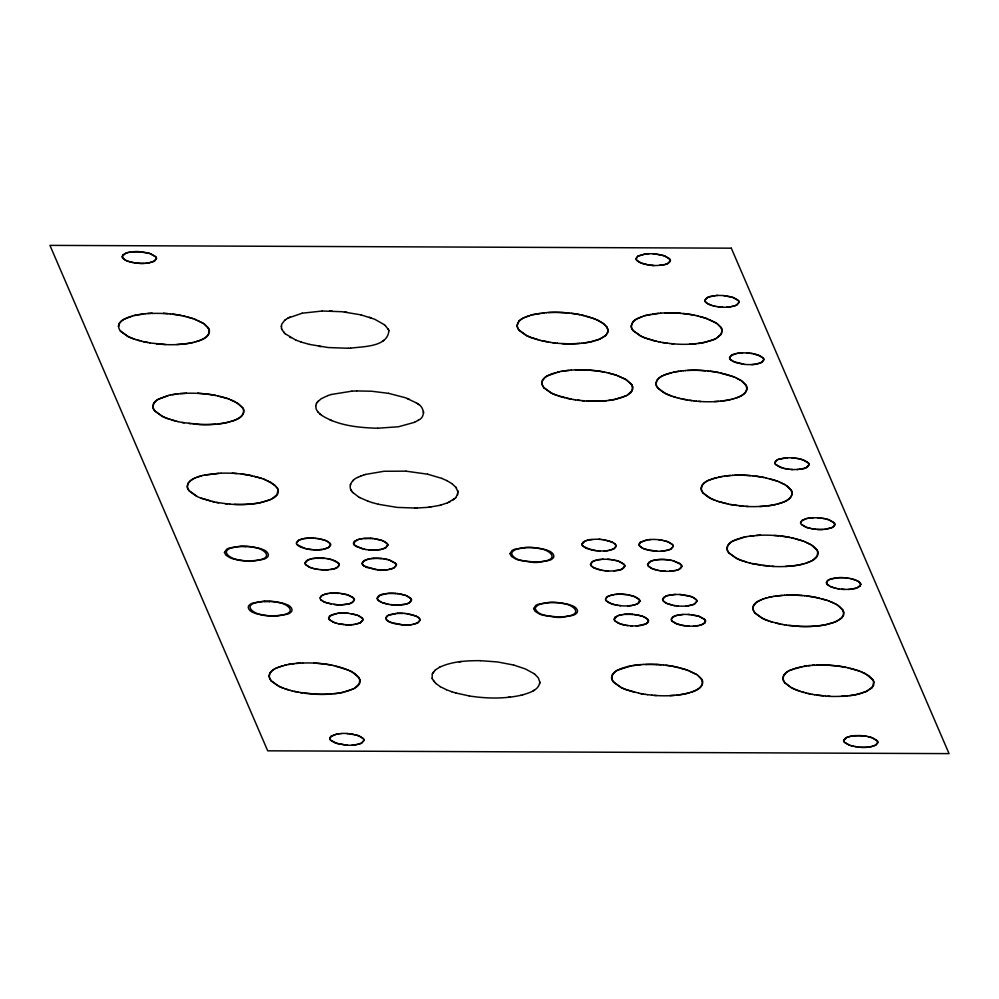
<?xml version="1.0" encoding="UTF-8"?>
<svg xmlns="http://www.w3.org/2000/svg" width="999" height="999" viewBox="0 0 999 999"><rect width="100%" height="100%" fill="white"/><g stroke="black" fill="none" stroke-linecap="round" stroke-linejoin="round"><path stroke-width="1.5" d="M281.531 328.559L281.631 324.313L284.665 320.354M281.243 326.835L281.268 325.986M315.672 405.906L316.271 409.34L317.894 411.925M418.231 420.304C426.523 416.658 423.813 406.006 416.508 403.009M423.613 413.211L423.539 411.513M458.042 492.282L456.156 497.227M522.664 694.854C529.208 692.831 539.048 690.259 539.822 682.105M387.862 545.004L386.064 547.689L381.543 549.238M396.466 564.984L393.981 568.044L387.912 569.63M411.538 599.962C410.102 604.845 403.284 604.308 399.2 604.957A16.696 5.682 3.6 0 1 393.756 604.894L389.598 604.545M420.142 619.942L418.344 622.614L412.737 624.387M616.258 545.941L614.46 548.626L608.853 550.399M624.862 565.933C623.451 570.704 616.62 570.566 612.537 570.928A16.746 5.694 3.6 0 1 607.117 570.966L608.491 571.041M639.922 600.899L639.148 602.734L637.175 603.896A15.647 5.32 3.6 0 1 634.627 604.857M648.538 620.879L647.752 622.714L645.779 623.875A15.647 5.32 3.6 0 1 643.244 624.837L642.22 625.099M809.14 464.46C807.729 469.255 800.898 469.055 796.815 469.455A16.746 5.694 3.6 0 1 791.395 469.505L792.769 469.567M834.964 524.4L834.19 526.236L832.217 527.397A15.647 5.32 3.6 0 1 829.669 528.371L827.559 528.858M860.788 584.353L860.014 586.176M118.307 326.361L119.218 323.314L121.129 321.154A49.825 16.958 3.6 0 1 123.951 319.193L132.505 316.021M118.594 326.386L119.493 323.351L121.379 321.216A49.838 16.971 3.6 0 1 124.213 319.255L126.636 318.057A42.333 14.411 3.6 0 1 130.906 316.496M153.022 406.318L153.933 403.271L155.819 401.148A49.838 16.971 3.6 0 1 158.641 399.175L166.933 395.941M268.943 676.048L269.855 673.001L271.765 670.841A49.838 16.971 3.6 0 1 274.6 668.88L277.272 667.732M277.185 685.302L271.266 680.794A45.442 15.472 3.6 0 1 269.231 676.073L270.142 673.026L272.015 670.903A49.838 16.971 3.6 0 1 274.85 668.93M516.92 325.512L518.968 321.016M517.207 325.537L518.106 322.49L519.992 320.354A49.838 16.971 3.6 0 1 522.827 318.394L523.988 317.782M541.67 382.954L542.569 379.907L544.48 377.747A49.838 16.971 3.6 0 1 547.315 375.786L559.328 371.778M557.479 395.529L555.781 394.905A49.838 16.971 3.6 0 1 551.248 392.919L543.98 387.699A45.392 15.447 3.6 0 1 541.995 383.092L542.469 380.681L544.742 377.809A49.85 16.971 3.6 0 1 547.577 375.849L549.987 374.65A42.345 14.411 3.6 0 1 554.27 373.077L555.869 372.615M611.825 677.472L612.724 674.437L614.61 672.302A49.838 16.971 3.6 0 1 617.444 670.341L619.867 669.143A42.333 14.411 3.6 0 1 624.138 667.582L625.736 667.107M701.048 488.324L701.96 485.277L703.87 483.116A49.838 16.971 3.6 0 1 706.705 481.156L710.689 479.483M701.335 488.349L702.247 485.314L704.133 483.179A49.838 16.971 3.6 0 1 706.967 481.218M726.872 548.276L727.784 545.229L729.695 543.069A49.838 16.971 3.6 0 1 732.529 541.108L744.542 537.087M752.697 608.216L753.608 605.169L755.519 603.009A49.838 16.971 3.6 0 1 758.353 601.048L763.785 598.838M755.094 613.074A45.38 15.447 3.6 0 1 753.059 608.354L753.508 605.956L755.781 603.071A49.838 16.971 3.6 0 1 758.616 601.111L761.026 599.912M296.641 542.957L298.751 540.359M320.304 597.902L321.266 596.103L323.913 594.617M386.014 618.119L387.487 615.908M605.806 599.075L607.28 596.865M671.503 619.293L672.989 617.082L676.985 615.409M800.836 522.577L801.785 520.791L805.356 518.981M843.593 740.434L845.741 737.799L850.424 736.325M315.709 405.906L316.483 403.421M357.867 477.385C351.536 479.383 346.965 487.774 353.097 492.707M539.635 683.803L539.797 682.966M350.287 485.002L350.524 484.165M457.629 494.817L457.867 493.981M432.305 673.988L432.167 678.234M330.457 545.217L328.009 547.764A15.647 5.32 3.6 0 1 325.462 548.738L324.438 549M396.166 565.434L393.718 567.981A15.647 5.32 3.6 0 1 391.171 568.955L389.073 569.442M670.129 260.889L667.682 263.436A15.647 5.32 3.6 0 1 665.134 264.398M615.946 546.391L613.498 548.938A15.647 5.32 3.6 0 1 610.963 549.912M639.622 601.348L637.874 603.521M681.655 566.608L679.208 569.155A15.647 5.32 3.6 0 1 676.66 570.129M705.331 621.553L703.571 623.726M834.652 524.85L832.904 527.022M877.709 742.719L875.261 745.266A15.647 5.32 3.6 0 1 872.714 746.241M432.28 673.988L435.302 670.029M316.458 403.421L316.958 402.609M432.692 673.176L433.766 671.578M316.933 402.597L321.054 398.826L327.734 395.616M633.166 321.491L631.118 325.974A45.479 15.485 3.6 0 0 633.154 330.731L640.496 335.989A49.838 16.971 3.6 0 0 645.029 337.987L656.343 341.246M123.102 254.67L122.14 256.481A16.808 5.719 3.6 0 0 122.964 258.416M354.408 541.346L353.446 543.156A16.808 5.719 3.6 0 0 354.27 545.092L362.2 548.738M329.595 616.046L328.634 617.857A16.821 5.732 3.6 0 0 329.458 619.792L334.091 622.402M330.669 736.513L329.707 738.323A16.808 5.719 3.6 0 0 330.544 740.247L337.262 743.568L346.353 745.104M639.897 542.519L638.948 544.33A16.808 5.719 3.6 0 0 639.772 546.266L642.557 548.064M615.084 617.22L614.123 619.03A16.808 5.719 3.6 0 0 614.947 620.966L619.58 623.576M704.857 622.939L705.631 621.116A16.733 5.694 3.6 0 0 705.019 619.655L698.788 616.196L689.685 614.622A16.808 5.719 3.6 0 0 682.816 614.435L677.846 615.084M317.557 401.823L318.281 401.036M455.444 498.014L456.193 497.24M605.731 335.489L607.779 332.567L608.041 329.445M841.52 618.194L843.556 615.272L843.818 612.162M871.64 688.136L873.688 685.214L873.95 682.092A45.479 15.485 3.6 0 0 872.926 679.72L868.993 675.836L862.287 672.302M704.844 622.964L702.884 624.113A15.647 5.32 3.6 0 1 700.336 625.074M860.002 586.201L855.693 588.399L849.762 589.273A16.771 5.707 3.6 0 1 843.019 589.285L838.848 588.935M518.993 321.004L519.742 320.304A49.838 16.971 3.6 0 1 522.564 318.331L529.52 315.634M633.179 321.478L633.94 320.766A49.838 16.971 3.6 0 1 636.763 318.806L643.718 316.096M352.684 480.956L353.496 480.207M447.527 502.859L455.469 498.026M605.719 335.502L599.425 339.298L591.371 341.633A44.643 15.197 3.6 0 1 583.816 342.919M841.495 618.219L835.214 622.002L825.549 624.8A44.955 15.297 3.6 0 1 819.729 625.736L811.288 626.448A45.38 15.447 3.6 0 1 799.987 626.448L788.611 625.474M871.628 688.149L866.37 691.308A42.507 14.473 3.6 0 1 862.237 692.931M123.114 254.658L126.024 253.222M284.64 320.354L285.602 319.618M637.787 256.406L636.313 258.616A16.696 5.682 3.6 0 0 637.125 260.514L638.885 261.888M354.42 541.333L358.254 539.585M454.632 498.763L452.659 500.224M329.608 616.033L336.563 613.548M330.681 736.488L336.538 734.215M435.277 670.029L439.635 667.207M639.909 542.507L646.865 540.022M615.097 617.207L618.006 615.771M828.146 580.319L826.66 582.529A16.683 5.682 3.6 0 0 827.484 584.427L829.245 585.801M646.478 623.501L648.226 621.328A16.758 5.707 3.6 0 0 647.215 618.955L645.279 617.594M285.577 319.618L287.774 318.206M350.549 348.164C362.987 346.391 387.512 347.24 388.898 330.719M627.509 394.892L631.905 390.721L632.504 386.9A45.392 15.447 3.6 0 0 631.48 384.627M716.957 337.912L721.353 333.753L721.952 329.92M354.782 687.986L359.19 683.816L359.777 679.982A45.442 15.472 3.6 0 0 358.816 677.609M812.724 560.214L817.12 556.043L817.706 552.21A45.38 15.447 3.6 0 0 816.683 549.949M331.031 615.284L328.921 617.882A16.708 5.682 3.6 0 0 329.732 619.78L332.242 621.59M592.844 561.513L590.734 564.11A16.696 5.682 3.6 0 0 591.558 566.008L592.607 566.933M777.122 460.039L775.012 462.637A16.696 5.682 3.6 0 0 775.836 464.535L779.22 466.77M665.009 596.715L662.899 599.313A16.696 5.682 3.6 0 0 663.723 601.211L664.772 602.135M382.642 341.071L383.803 340.372M418.256 420.304L414.51 422.315M533.291 690.746L534.44 690.059M271.915 498.776L276.935 494.742L277.997 490.159A45.367 15.447 3.6 0 0 276.923 487.799L275.736 486.226M715.858 338.536L721.166 334.528L722.24 329.92A45.492 15.485 3.6 0 0 721.203 327.535L717.282 323.664L709.015 319.468M867.569 690.721L872.589 686.675L873.663 682.092A45.38 15.447 3.6 0 0 872.639 679.832L866.42 674.375M287.749 318.194L302.21 313.211M662.936 375.699L661.775 376.311A49.85 16.971 3.6 0 0 658.94 378.271L657.055 380.407L656.143 383.441A45.392 15.447 3.6 0 0 658.229 388.274L661.713 391.233M125.225 253.546L122.427 256.506A16.696 5.682 3.6 0 0 123.239 258.404L124.288 259.328M638.161 255.956L645.154 254.096M308.054 559.977L305.244 562.937A16.708 5.682 3.6 0 0 306.069 564.835L308.566 566.645M356.543 540.222L353.733 543.181A16.708 5.682 3.6 0 0 354.558 545.092L355.607 546.016M387.862 615.459L396.116 613.473M388.823 615.159L386.7 616.271L385.726 618.094A16.808 5.719 3.6 0 0 386.551 620.029M584.939 541.158L582.13 544.13A16.696 5.682 3.6 0 0 582.954 546.028L585.451 547.839M777.821 459.677L775.699 460.789L774.725 462.612A16.808 5.719 3.6 0 0 775.561 464.547L782.279 467.869M650.636 561.376L647.839 564.335A16.696 5.682 3.6 0 0 648.651 566.246L650.411 567.619M607.654 596.415L613.448 594.73M617.22 616.096L614.41 619.055A16.696 5.682 3.6 0 0 615.234 620.953L616.982 622.327M665.709 596.353L663.586 597.452L662.612 599.288A16.808 5.719 3.6 0 0 663.436 601.211L665.471 602.584M828.521 579.87L833.203 578.396M829.47 579.57L827.347 580.681L826.373 582.504A16.808 5.719 3.6 0 0 827.209 584.44L829.982 586.238M846.69 737.499L843.88 740.459A16.696 5.682 3.6 0 0 844.704 742.357L848.089 744.58M716.108 338.599L714.66 339.136A42.507 14.473 3.6 0 1 710.514 340.746L705.569 342.095A44.643 15.197 3.6 0 1 698.014 343.394M626.66 395.579L614.522 399.538A44.955 15.297 3.6 0 1 608.691 400.474L604.42 400.799A43.631 14.848 3.6 0 1 600.162 401.086A45.392 15.447 3.6 0 1 588.96 401.186L582.067 400.711M353.946 688.661L343.394 692.17A44.655 15.197 3.6 0 1 335.839 693.468L331.693 693.893A43.681 14.873 3.6 0 1 327.435 694.168A45.367 15.435 3.6 0 1 316.196 694.18L300.399 692.632M811.875 560.901L804.719 563.523M288.998 317.532L290.347 316.883M357.842 477.372L360.651 476.136M448.938 502.235L450.287 501.598M439.61 667.207C452.26 661.375 466.545 660.601 480.269 660.664M637.437 603.945L632.529 605.344M832.467 527.46L825.199 529.208M646.041 623.938L637.512 625.799A16.771 5.707 3.6 0 1 630.756 625.824L626.598 625.461M703.134 624.163L699.312 625.337M193.981 478.434L196.803 477.372M195.492 477.909L192.819 479.045A49.838 16.971 3.6 0 0 189.985 481.006L188.074 483.166L187.163 486.213A45.504 15.485 3.6 0 0 189.211 490.971L196.553 496.241A49.838 16.971 3.6 0 0 201.086 498.226L214.473 501.935M275.761 668.256L283.142 665.696M707.866 480.544L716.945 477.547M789.647 670.366L802.309 666.62M270.966 499.438L260.015 502.797A44.955 15.297 3.6 0 1 254.196 503.733L245.754 504.445A45.367 15.447 3.6 0 1 234.453 504.445L229.845 504.17M714.922 339.198L703.97 342.557A44.955 15.297 3.6 0 1 698.139 343.494L693.868 343.831A43.669 14.86 3.6 0 1 689.61 344.106M866.633 691.37L857.279 694.28A44.643 15.197 3.6 0 1 849.724 695.566M414.535 422.315L398.551 426.735L377.697 428.234M524.987 317.145L531.118 315.16M663.935 375.062L673.526 372.24M196.566 477.297L201.373 475.874M708.678 297.003L706.031 298.489L705.082 300.287A16.683 5.682 3.6 0 0 705.893 302.185L706.38 302.647M299.188 539.935L302.123 539.06M331.468 614.86L337.762 613.374M777.559 459.615L783.865 458.129M278.346 667.12L286.601 664.859M593.281 561.088L597.277 559.977M609.402 595.791L606.493 597.227L605.519 599.05A16.808 5.719 3.6 0 0 606.343 600.986M665.446 596.291L666.508 596.028M762.1 599.3L766.907 597.877M360.639 476.123L363.773 474.975M447.515 502.859L440.884 505.019M642.195 316.596L637.025 318.868A49.838 16.971 3.6 0 0 634.19 320.829L632.305 322.964L631.405 325.999A45.442 15.472 3.6 0 0 633.428 330.719L640.696 335.939A49.838 16.971 3.6 0 0 645.229 337.924L650.474 339.71M793.918 668.768L788.486 670.978A49.838 16.971 3.6 0 0 785.651 672.951L783.74 675.112L782.829 678.159A45.479 15.485 3.6 0 0 784.864 682.904L791.071 687.412M327.709 395.604L331.056 394.53M125.824 253.134L126.948 252.909M301.161 539.348L297.852 540.684L296.353 542.932A16.821 5.732 3.6 0 0 297.178 544.855L300.637 547.14L306.306 548.801M357.13 539.822L359.215 539.298M308.641 559.565L311.788 558.803M366.87 559.565L363.299 561.376L362.35 563.174A16.708 5.682 3.6 0 0 363.161 565.072L363.648 565.534M778.421 459.265L787.662 457.729M585.526 540.759L588.673 539.997M586.65 540.521L583.354 541.858L581.843 544.093A16.808 5.719 3.6 0 0 582.667 546.028L590.596 549.675M389.41 614.747L397.402 613.361M595.254 560.501L591.957 561.838L590.446 564.085A16.808 5.719 3.6 0 0 591.283 566.008L593.319 567.382M651.236 560.976L654.382 560.214M652.359 560.739L649.05 562.075L647.552 564.31A16.808 5.719 3.6 0 0 648.376 566.246L651.161 568.056M666.296 595.941L668.381 595.429M617.807 615.684L622.052 614.722M830.069 579.158L838.049 577.772A16.708 5.682 3.6 0 1 843.468 577.759L844.892 577.759M847.289 737.087L851.523 736.113M198.052 476.76L203.059 475.437M711.937 478.871L722.402 476.461M363.761 474.962L365.497 474.45M196.141 341.608L197.702 341.134A42.507 14.473 3.6 0 0 201.848 339.523C205.419 337.887 209.952 334.827 209.141 330.307M230.569 421.541L232.143 421.066A42.507 14.473 3.6 0 0 236.276 419.443C239.847 417.819 244.38 414.76 243.569 410.227A45.367 15.435 3.6 0 0 242.482 407.867M594.755 340.759L596.316 340.284A42.507 14.473 3.6 0 0 600.461 338.661C604.033 337.038 608.566 333.978 607.754 329.445A45.367 15.447 3.6 0 0 606.668 327.085L604.707 324.737M733.703 398.663C739.16 397.252 747.577 394.305 746.977 387.362A45.479 15.485 3.6 0 0 745.953 384.99L742.032 381.106L736.812 378.259M689.372 692.694C694.829 691.283 703.259 688.336 702.659 681.393A45.479 15.485 3.6 0 0 701.635 679.02L697.439 675.162M126.748 252.822L127.909 252.622M643.518 316.021L650.586 314.435M709.39 296.603L716.458 295.529A16.708 5.682 3.6 0 1 721.89 295.517L723.301 295.517M310.726 559.053L306.468 560.664L304.957 562.912A16.821 5.732 3.6 0 0 305.781 564.847L309.453 567.057M324.625 594.218L327.947 593.568M325.786 594.018L321.528 595.629L320.03 597.877A16.821 5.732 3.6 0 0 320.854 599.812M806.318 518.693L802.06 520.317L800.549 522.552A16.808 5.719 3.6 0 0 801.385 524.487L806.018 527.097M610.127 595.392L614.647 594.567M667.22 595.629L674.288 594.555A16.771 5.707 3.6 0 1 681.081 594.63L691.258 596.578M618.731 615.372L623.264 614.547M765.109 598.264L772.177 596.678M335.477 734.465L331.481 736.138L329.995 738.348A16.696 5.682 3.6 0 0 330.819 740.247L334.203 742.469M795.241 668.194L806.156 665.996M331.044 394.518L351.923 391.158M365.472 474.45L384.028 471.266L405.994 471.166M194.48 342.058C200.362 340.622 209.902 337.899 209.428 330.307A45.479 15.485 3.6 0 0 208.404 327.922L204.47 324.051L197.765 320.517M732.042 399.125L733.903 398.751M777.234 504.02L780.456 503.096A42.507 14.473 3.6 0 0 784.602 501.486C788.161 499.85 792.707 496.79 791.882 492.27M804.919 563.598L801.335 564.398A44.643 15.197 3.6 0 1 793.78 565.696L789.635 566.121A43.669 14.86 3.6 0 1 785.376 566.408M345.13 691.745L348.339 690.821A42.507 14.473 3.6 0 0 352.485 689.198C356.243 687.787 360.889 684.602 360.065 679.982M689.572 692.782L685.988 693.568A44.643 15.197 3.6 0 1 678.433 694.867L676.398 695.104M860.876 693.481L855.681 694.742A44.955 15.297 3.6 0 1 849.862 695.666L845.579 696.003A43.669 14.86 3.6 0 1 841.32 696.278A45.38 15.447 3.6 0 1 830.119 696.39L827.796 696.266M150.225 262.55L151.249 262.287A15.647 5.32 3.6 0 0 153.796 261.326L156.244 258.778A16.758 5.707 3.6 0 0 155.22 256.406L150.574 253.833A15.647 5.32 3.6 0 0 147.178 252.834L143.332 252.135M757.629 363.786L758.653 363.511A15.647 5.32 3.6 0 0 761.201 362.55L763.648 360.002A16.758 5.707 3.6 0 0 762.624 357.63L760.701 356.268M413.823 624.163L414.847 623.9A15.647 5.32 3.6 0 0 417.395 622.939L419.83 620.391A16.758 5.707 3.6 0 0 418.818 618.019M357.804 744.392L358.828 744.13A15.647 5.32 3.6 0 0 361.376 743.156L363.811 740.609A16.758 5.707 3.6 0 0 362.799 738.249L360.077 736.463M132.305 315.934L135.964 315.185M168.631 395.517L158.391 399.125A49.838 16.971 3.6 0 0 155.557 401.086L153.646 403.246L152.735 406.293A45.504 15.485 3.6 0 0 154.77 411.039L162.113 416.308A49.838 16.971 3.6 0 0 166.646 418.306L175.961 421.079M530.919 315.085L540.247 313.349M645.117 315.547L658.516 313.361M671.753 372.639L668.468 373.551A42.345 14.411 3.6 0 0 664.185 375.112L661.513 376.248A49.838 16.971 3.6 0 0 658.678 378.221L656.768 380.382L655.856 383.429A45.479 15.485 3.6 0 0 657.904 388.174L665.446 393.381A49.838 16.971 3.6 0 0 669.979 395.379L671.678 396.004M740.871 537.849L746.353 536.738M194.68 342.145L192.757 342.482A44.655 15.197 3.6 0 1 185.202 343.781L181.056 344.218A43.656 14.86 3.6 0 1 176.798 344.493M229.121 422.065L225.587 422.877A44.955 15.297 3.6 0 1 219.768 423.801L215.484 424.138A43.656 14.86 3.6 0 1 211.226 424.425A45.367 15.435 3.6 0 1 199.987 424.425L182.03 422.502M593.294 341.283L589.772 342.095A44.955 15.297 3.6 0 1 583.953 343.019L581.78 343.169M732.242 399.2L730.319 399.538A44.643 15.197 3.6 0 1 722.764 400.836M438.998 505.482L440.909 505.032M803.258 564.048L799.724 564.86A44.955 15.297 3.6 0 1 793.905 565.784L785.464 566.495A45.38 15.447 3.6 0 1 774.163 566.508L762.786 565.534M520.779 695.316L522.677 694.854M687.911 693.231L684.39 694.03A44.955 15.297 3.6 0 1 678.571 694.967L674.288 695.304A43.669 14.86 3.6 0 1 670.029 695.579M127.697 252.535L132.53 251.86M736.363 353.609L731.305 355.532L729.819 357.729A16.696 5.682 3.6 0 0 730.644 359.628L732.404 361.014M301.91 538.985L303.184 538.823M359.016 539.223L360.277 539.06M367.62 559.203L369.98 558.828M368.893 559.04L364.198 560.514L362.063 563.149A16.808 5.719 3.6 0 0 362.887 565.072L365.671 566.883M587.412 540.159L592.232 539.472M645.779 540.234L640.709 542.157L639.235 544.355A16.696 5.682 3.6 0 0 640.047 546.253L641.808 547.639M596.016 560.139L600.836 559.452M806.118 518.618L807.379 518.456M653.121 560.377L655.481 560.002M133.991 315.509L143.631 313.961M168.431 395.429L170.392 395.117M532.604 314.648L544.318 312.887M557.355 372.09L561.138 371.416M202.859 475.362L218.831 473.276M284.64 665.184L290.284 664.173M768.393 597.365L774.05 596.353M627.222 666.595L636.863 665.047M439.023 505.494L428.671 507.28L414.573 508.166M520.804 695.316C503.883 699.013 486.276 698.601 469.243 695.953M192.957 342.57L191.121 342.957A44.955 15.297 3.6 0 1 185.339 343.881L176.885 344.593A45.38 15.447 3.6 0 1 165.597 344.593L156.443 343.893M730.519 399.625L728.721 400.012A44.955 15.297 3.6 0 1 722.889 400.936L720.729 401.086M775.711 504.532L773.9 504.907A44.955 15.297 3.6 0 1 768.081 505.844L763.81 506.181A43.694 14.873 3.6 0 1 759.552 506.456A45.38 15.447 3.6 0 1 748.338 506.555L746.028 506.443M343.594 692.245L341.758 692.632A44.955 15.297 3.6 0 1 335.976 693.556L333.816 693.706M149.151 262.774L154.745 261.001L156.556 258.329A16.721 5.694 3.6 0 0 155.931 256.868L149.713 253.409L139.223 251.736M664.323 264.747L658.104 265.434A16.746 5.694 3.6 0 1 652.697 265.472L654.07 265.547M731.805 306.556L733.903 306.069A15.647 5.32 3.6 0 0 736.45 305.107L738.898 302.56A16.758 5.707 3.6 0 0 737.874 300.187L734.24 297.989M756.543 363.998L762.15 362.237L763.948 359.553A16.708 5.694 3.6 0 0 763.323 358.104L757.966 355.057A15.647 5.32 3.6 0 0 754.582 354.071M323.364 549.225L328.958 547.452L330.769 544.78A16.721 5.694 3.6 0 0 330.145 543.319L326.723 541.071M381.743 549.313L376.835 549.925A16.758 5.707 3.6 0 1 370.08 549.949L365.921 549.6M610.139 550.249L606.493 550.749M665.958 550.624L668.056 550.137A15.647 5.32 3.6 0 0 670.604 549.175L673.051 546.628A16.758 5.707 3.6 0 0 672.027 544.255L669.318 542.482M405.419 604.27L399.3 605.057A16.808 5.719 3.6 0 1 393.756 604.994L393.718 604.994M355.644 624.15L357.742 623.663A15.647 5.32 3.6 0 0 360.289 622.702L362.737 620.154A16.758 5.707 3.6 0 0 361.713 617.782L359.79 616.42M675.848 570.466L669.692 571.266A16.746 5.694 3.6 0 1 664.223 571.203L665.596 571.278M633.803 605.207L627.597 605.894A16.696 5.682 3.6 0 1 622.127 605.831L615.347 604.994M689.622 605.581L691.733 605.094A15.647 5.32 3.6 0 0 694.28 604.12L696.715 601.573A16.758 5.707 3.6 0 0 695.704 599.213L693.768 597.852M699.512 625.424L694.605 626.036A16.771 5.707 3.6 0 1 687.861 626.048L682.329 625.474M870.604 746.728L876.21 744.954L878.009 742.282A16.733 5.694 3.6 0 0 877.384 740.821L872.027 737.774A15.647 5.32 3.6 0 0 868.643 736.787M871.89 746.59L868.243 747.077M302.185 313.199L322.265 311.014M170.192 395.03L176.061 394.13M673.314 372.165L679.183 371.266M204.62 474.962L220.991 473.176M718.506 477.072L724.375 476.173M631.018 665.908L617.182 670.279A49.838 16.971 3.6 0 0 614.36 672.24L612.449 674.4L611.538 677.447A45.504 15.485 3.6 0 0 613.573 682.205M302.984 538.736L308.029 538.199A16.696 5.682 3.6 0 1 313.436 538.186L318.968 538.698M311.588 558.716L316.633 558.179M128.771 252.297L133.816 251.748M149.326 262.862L147.989 262.962M137.6 314.747L145.704 313.748M643.955 254.27L637.537 256.343L636.026 258.591A16.808 5.719 3.6 0 0 636.85 260.527L641.483 263.137M172.028 394.667L178.059 393.881M560.963 371.328L569.068 370.342M737.299 353.309L742.469 352.822M675.162 371.803L681.193 371.016M756.73 364.086L752.921 364.473A16.771 5.707 3.6 0 1 746.141 364.498L744.742 364.473M360.115 538.973L361.376 538.848M323.514 549.313L318.431 549.775A16.708 5.682 3.6 0 1 312.987 549.712L307.455 549.125M380.644 549.537L375.636 550.112A16.733 5.694 3.6 0 1 371.491 550.124L368.656 549.925M589.61 539.697L593.518 539.373A16.808 5.719 3.6 0 1 598.913 539.26L600.362 539.36M326.648 593.693L329.158 593.394M808.316 518.156L813.486 517.669M807.18 518.369L812.224 517.832A16.708 5.682 3.6 0 1 817.657 517.819L820.429 517.944M746.178 536.65L754.282 535.651M412.887 624.475L411.588 624.575M288.236 664.422L294.268 663.636M669.243 595.092L675.549 594.393M834.14 578.096L839.31 577.609A16.746 5.694 3.6 0 1 843.431 577.659L843.481 577.659M641.321 625.411L636.301 625.973M698.376 625.649L693.406 626.211M336.338 734.128L338.848 733.828M337.475 733.915L340.097 733.703M356.868 744.705L351.798 745.167A16.721 5.694 3.6 0 1 346.391 745.204L347.752 745.279M851.36 736.026L855.269 735.701A16.808 5.719 3.6 0 1 860.663 735.589L862.112 735.689M312.724 558.503L317.894 558.016A16.746 5.694 3.6 0 1 322.015 558.066L326.198 558.466M369.817 558.741L374.987 558.254A16.746 5.694 3.6 0 1 379.121 558.304L381.943 558.528M598.214 559.677L602.122 559.353A16.758 5.707 3.6 0 1 608.915 559.428L614.373 560.089M655.307 559.915L659.228 559.59A16.758 5.707 3.6 0 1 666.021 559.665L670.167 560.089M730.644 306.743L736.713 305.157L739.198 302.11A16.708 5.694 3.6 0 0 738.586 300.649L733.216 297.615A15.647 5.32 3.6 0 0 729.832 296.616L723.251 295.617M330.819 569.393L334.078 568.718A15.647 5.32 3.6 0 0 336.626 567.757L339.061 565.197A16.758 5.707 3.6 0 0 338.049 562.837L336.114 561.475M354.483 624.35L360.552 622.764L363.037 619.705A16.721 5.694 3.6 0 0 362.425 618.256L359.003 616.008M687.262 605.931L694.53 604.183L697.027 601.136A16.733 5.694 3.6 0 0 696.403 599.675L692.981 597.427M652.322 314.011L660.639 313.174M562.874 370.991L571.178 370.154M773.913 596.253L782.217 595.416M632.754 665.484L641.058 664.647M804.045 666.196L810.226 665.534M304.146 538.523L307.942 538.099A16.808 5.719 3.6 0 1 313.411 538.086L313.461 538.086M361.251 538.748L362.587 538.673M646.74 539.922L648.076 539.847M146.778 263.137L148.127 263.062M730.781 306.843L728.171 307.03M755.519 364.285L751.723 364.647M799.375 469.268L803.845 468.419A15.647 5.32 3.6 0 0 806.393 467.457L808.84 464.91A16.758 5.707 3.6 0 0 807.816 462.537L804.183 460.339M322.34 549.512L318.494 549.875A16.733 5.694 3.6 0 1 314.385 549.887L312.987 549.812M386.7 569.792L388.049 569.73M607.829 550.686L605.232 550.861A16.758 5.707 3.6 0 1 598.476 550.886L597.052 550.861M663.586 550.986L670.853 549.238L673.351 546.178A16.733 5.694 3.6 0 0 672.739 544.73L668.393 542.07M664.934 550.911L662.325 551.098A16.758 5.707 3.6 0 1 655.581 551.123L650.049 550.536M826.535 529.145L823.938 529.32M353.271 624.512L354.62 624.437M410.377 624.75L411.713 624.675M631.505 605.631L627.697 605.993M688.598 605.869L686.001 606.043M851.023 589.148L855.494 588.311A15.647 5.32 3.6 0 0 858.041 587.35L860.476 584.802A16.758 5.707 3.6 0 0 859.465 582.429M354.358 744.967L361.626 743.219L364.123 740.172A16.721 5.694 3.6 0 0 363.499 738.711L359.165 736.051M869.58 747.015L866.982 747.19A16.758 5.707 3.6 0 1 860.239 747.215L858.803 747.202M428.658 507.267L430.881 506.993M724.25 476.073L732.717 475.387M750.074 536.026L760.701 535.239A45.355 15.435 3.6 0 1 771.99 535.327L778.833 535.764M775.898 595.966L784.365 595.279M292.145 663.798L300.612 663.111M459.053 661.813L461.276 661.538M217.607 423.951L219.63 423.713A44.655 15.197 3.6 0 0 227.185 422.415C233.491 420.891 244.193 418.506 243.856 410.227A45.492 15.485 3.6 0 0 242.832 407.854L236.326 402.522M508.204 697.339L510.439 697.09M645.029 254.008L648.963 253.696M715.172 295.642L707.629 297.265L704.794 300.262A16.808 5.719 3.6 0 0 705.619 302.197M362.45 538.573L365.122 538.436A16.808 5.719 3.6 0 1 370.504 538.324L373.326 538.548M371.066 558.566L373.651 558.316M647.951 539.747L650.624 539.61M329.033 593.294L331.693 593.156M656.555 559.727L660.489 559.428A16.746 5.694 3.6 0 1 664.61 559.477L667.382 559.79M387.512 593.493L380.219 595.179L377.41 598.139A16.696 5.682 3.6 0 0 378.221 600.037L378.708 600.499M337.637 613.274L340.309 613.136M614.522 594.467L617.195 594.318A16.771 5.707 3.6 0 1 623.988 594.405L628.134 594.817M623.126 614.447L625.799 614.31A16.808 5.719 3.6 0 1 631.181 614.185L632.642 614.285M852.609 735.851L855.194 735.601M542.12 312.999L546.441 312.712M177.934 393.793L186.551 393.256L180.007 393.581M681.056 370.916L683.266 370.804M726.248 475.824L730.444 475.437M808.029 665.646L814.497 665.209M145.517 263.249L146.915 263.224M659.402 265.359C663.111 264.685 669.28 264.947 670.441 260.439A16.733 5.694 3.6 0 0 669.817 258.978L664.66 255.881L655.856 254.071M729.57 307.005L726.872 307.105M564.16 343.644A45.367 15.447 3.6 0 0 575.412 343.631A43.669 14.86 3.6 0 0 579.67 343.356L581.918 343.256M696.116 343.731L689.66 344.205A45.405 15.46 3.6 0 1 678.396 344.205L671.515 343.731M606.655 400.711L600.249 401.186A45.38 15.447 3.6 0 1 588.911 401.086L586.663 400.974M720.853 401.173L718.618 401.273A43.619 14.848 3.6 0 1 714.36 401.548M766.046 506.081L759.602 506.555M328.346 569.68C332.093 569.28 338.186 569.143 339.373 564.76A16.708 5.694 3.6 0 0 338.748 563.299L332.33 559.902M386.838 569.892L384.14 569.992A16.746 5.694 3.6 0 1 380.095 570.104L377.26 569.905M613.836 570.841L619.567 569.892A15.647 5.32 3.6 0 0 622.115 568.918L624.562 566.371A16.758 5.707 3.6 0 0 623.538 564.01L620.829 562.225M343.406 604.645L349.138 603.683A15.647 5.32 3.6 0 0 351.685 602.722L354.133 600.174A16.758 5.707 3.6 0 0 353.109 597.802M353.409 624.6L350.711 624.712A16.708 5.682 3.6 0 1 345.267 624.65L339.735 624.063M410.502 624.837L409.115 624.862A16.771 5.707 3.6 0 1 402.36 624.887L394.48 623.663L388.336 621.428M847.826 695.903L841.42 696.378M145.579 313.649L152.123 313.324M683.141 370.704L685.376 370.629M296.216 663.336L302.759 663.011M638.811 664.735L643.206 664.51M646.278 253.871L647.614 253.771A16.771 5.707 3.6 0 1 654.495 253.946L655.906 253.971M784.989 457.892L786.325 457.792A16.771 5.707 3.6 0 1 793.194 457.967L794.605 457.992M363.711 538.449L365.047 538.336M649.2 539.61L650.536 539.51A16.808 5.719 3.6 0 1 656.006 539.497L658.816 539.71M330.282 593.156L332.954 592.994A16.746 5.694 3.6 0 1 337.088 593.031L339.897 593.256M388.798 593.381C384.877 593.743 378.771 593.768 377.123 598.114A16.808 5.719 3.6 0 0 377.947 600.049L380.731 601.848M338.886 613.136L340.222 613.036A16.808 5.719 3.6 0 1 345.691 613.011L348.514 613.236M615.771 594.33L618.456 594.155A16.746 5.694 3.6 0 1 622.577 594.205L626.748 594.605M624.387 614.31L625.724 614.21M682.891 614.535C678.983 615.159 672.851 614.81 671.228 619.268A16.808 5.719 3.6 0 0 672.052 621.203M339.972 733.603L341.383 733.591M579.795 343.456L575.499 343.731A45.405 15.46 3.6 0 1 564.21 343.743L557.317 343.256M215.622 424.238L211.326 424.513A45.38 15.447 3.6 0 1 200.025 424.525L193.132 424.038M718.743 401.373L714.447 401.648A45.392 15.447 3.6 0 1 703.146 401.66L696.266 401.173M331.83 693.993L327.535 694.268A45.38 15.447 3.6 0 1 316.233 694.28L304.857 693.306M674.412 695.391L670.117 695.679A45.38 15.447 3.6 0 1 658.828 695.679L651.935 695.204M147.69 313.474L152.073 313.224M546.303 312.612L550.736 312.475A45.367 15.447 3.6 0 1 562.037 312.6M660.501 313.087L664.934 312.937A45.442 15.472 3.6 0 1 676.273 313.024L685.314 313.723A44.943 15.297 3.6 0 1 691.92 314.697L694.105 315.097M571.053 370.055L575.486 369.917A45.38 15.447 3.6 0 1 586.788 370.03M685.252 370.529L689.685 370.379A45.342 15.435 3.6 0 1 700.973 370.479L707.816 370.916M756.268 535.377L760.651 535.139M812.224 665.259L816.645 665.122M145.654 263.336L144.218 263.324A16.708 5.682 3.6 0 1 138.774 263.261L134.603 262.912M796.915 469.555L798.238 469.468M824.063 529.42L822.639 529.408A16.708 5.682 3.6 0 1 817.194 529.345L813.024 528.995M605.357 550.961L603.983 551.048M328.471 569.767L327.035 569.755A16.696 5.682 3.6 0 1 321.591 569.692L320.167 569.68M661.126 551.273L662.449 551.198M385.577 570.004L384.19 570.092A16.708 5.682 3.6 0 1 378.696 569.929L366.346 567.357M669.63 571.166C673.713 570.516 680.531 571.053 681.967 566.158A16.733 5.694 3.6 0 0 681.343 564.71L673.813 560.976M848.563 589.447L849.887 589.36M352.147 624.725L350.811 624.8A16.746 5.694 3.6 0 1 346.665 624.825L345.267 624.75M686.126 606.143L684.69 606.131A16.696 5.682 3.6 0 1 679.233 606.068L677.821 606.056M409.24 624.949L407.917 625.037A16.746 5.694 3.6 0 1 403.771 625.049L390.022 622.302M351.898 745.266L353.221 745.179M867.107 747.289L865.733 747.377A16.721 5.694 3.6 0 1 861.638 747.389L860.239 747.314M133.691 251.661L135.077 251.586A16.746 5.707 3.6 0 1 139.198 251.636L139.248 251.636M716.345 295.442L717.719 295.367M351.91 391.158L356.693 390.946M732.604 475.287L734.877 475.287A45.367 15.447 3.6 0 1 746.166 475.387A43.669 14.86 3.6 0 1 750.674 475.699L753.009 475.811M144.318 263.424L144.281 263.424A16.746 5.694 3.6 0 1 140.172 263.436L137.387 263.149M548.463 312.475L550.686 312.375A45.38 15.447 3.6 0 1 561.987 312.462L568.868 312.999M726.922 307.205L726.972 307.205A16.733 5.694 3.6 0 1 721.465 307.143L719.992 307.03M687.412 370.392L689.635 370.279A45.367 15.435 3.6 0 1 700.936 370.379L700.986 370.379A43.694 14.873 3.6 0 1 705.481 370.791M822.739 529.507L822.689 529.507A16.808 5.719 3.6 0 1 817.194 529.445L817.194 529.445M327.098 569.855L327.135 569.855A16.746 5.694 3.6 0 1 323.002 569.867L321.603 569.792M602.01 559.253L603.384 559.19M388.673 593.294L390.06 593.219A16.746 5.694 3.6 0 1 394.18 593.269L395.641 593.369M342.158 604.82L342.207 604.82A16.808 5.719 3.6 0 1 336.663 604.757L333.853 604.495M397.277 613.274L397.327 613.274A16.808 5.719 3.6 0 1 402.784 613.249L404.245 613.349M784.252 595.179L786.525 595.179A45.367 15.447 3.6 0 1 797.826 595.304A43.669 14.86 3.6 0 1 802.322 595.591L804.657 595.704M643.081 664.41L645.354 664.41A45.38 15.447 3.6 0 1 656.605 664.41L663.486 664.934M341.258 733.503L341.308 733.491A16.808 5.719 3.6 0 1 346.778 733.478L353.634 734.327M264.573 601.023L252.61 603.109A19.593 6.668 3.6 0 0 250.2 604.333C245.492 607.03 250.274 611.962 253.833 612.762A19.593 6.668 3.6 0 0 257.305 614.01L271.104 616.196A21.154 7.205 3.6 0 0 275.736 616.208L287.7 614.135A19.593 6.668 3.6 0 0 290.11 612.899C294.817 610.202 290.035 605.269 286.476 604.482A19.593 6.668 3.6 0 0 283.004 603.234L269.206 601.048A21.154 7.205 3.6 0 0 264.635 601.161M264.785 601.523C237.038 602.759 254.133 616.945 270.891 615.696A21.154 7.205 3.6 0 0 275.524 615.709C303.271 614.485 286.176 600.287 269.418 601.548M348.164 348.251L350.549 348.176M322.252 311.001L342.083 311.725L360.976 314.86M348.164 348.264L328.334 347.552L309.453 344.418M356.693 390.934L371.553 391.233L388.599 393.344M417.033 508.104L397.202 507.405L378.321 504.27M377.697 428.246C358.541 427.684 338.149 425.736 321.566 415.284M329.633 310.989L332.143 311.064M480.269 660.664L497.652 661.962L513.786 665.072M721.428 307.143L722.826 307.217M561.938 343.619L564.16 343.644M165.547 344.493L149.75 342.957M748.301 506.456L739.185 505.856M656.98 551.298L645.217 549.313M598.488 550.986L599.887 551.061M771.877 566.283L774.125 566.408M844.417 589.46L841.583 589.273M689.26 626.223L686.425 626.036M630.769 625.911L632.167 625.986M830.082 696.291L825.511 696.103M245.742 546.59C262.512 545.342 279.595 559.527 251.848 560.764A21.154 7.205 3.6 0 1 247.228 560.739C230.457 562 213.361 547.802 241.121 546.578A21.154 7.205 3.6 0 1 245.804 546.74M653.084 253.746L654.532 253.846M676.186 312.937L676.236 312.937A43.656 14.86 3.6 0 1 680.744 313.349M746.603 352.872L748.051 352.959M575.436 369.817A45.367 15.435 3.6 0 1 586.738 369.917L595.866 370.704A44.955 15.297 3.6 0 1 602.472 371.678L604.657 372.078M700.836 401.536L698.538 401.373M197.814 393.244L206.943 394.031A44.955 15.297 3.6 0 1 213.549 395.017L215.722 395.417M791.795 457.767L793.243 457.867M232.243 473.176L236.838 473.501M817.619 517.719L821.79 518.119M598.901 539.26L601.723 539.485M370.504 538.324L374.687 538.723M607.517 559.24L610.327 559.465M679.67 594.442L687.662 595.641A15.647 5.32 3.6 0 1 691.046 596.628L692.27 596.952M688.286 614.422L689.735 614.522M314.023 662.999L323.152 663.786A44.955 15.297 3.6 0 1 329.757 664.76L331.93 665.172M656.505 695.566L654.208 695.404M163.374 313.324L167.982 313.636M345.716 613.111L347.103 613.211M346.803 733.578L348.176 733.666M405.981 471.166L427.622 474.188M750.724 475.611L746.178 475.287A45.38 15.447 3.6 0 0 734.827 475.187M774.237 535.464L781.081 536.013A44.98 15.31 3.6 0 1 787.687 536.987L789.872 537.4M802.372 595.491L797.826 595.179A45.38 15.447 3.6 0 0 786.475 595.079M652.659 265.372L648.451 265.022M652.622 265.472L649.862 265.21M721.428 307.043L718.618 306.88M789.934 469.38L791.358 469.405M607.08 570.866L604.283 570.704M605.656 570.854L607.042 570.966M346.303 745.204L334.965 742.919M673.838 343.831L669.243 343.506M584.39 400.811L577.572 400.212M743.78 506.181L730.344 504.545M229.895 504.07L225.299 503.746M769.605 566.133L751.985 563.623M816.495 695.104L825.561 696.016M140.647 251.736L142.02 251.86M749.412 353.084L748.001 353.059A16.758 5.707 3.6 0 0 741.208 352.984C737.299 353.534 731.168 353.271 729.532 357.704A16.808 5.719 3.6 0 0 730.369 359.64L736.013 362.625L743.418 364.235M170.255 313.848L167.932 313.736A43.706 14.873 3.6 0 0 163.411 313.424M844.842 577.859L846.253 577.884M314.822 538.274L316.183 538.399M380.519 558.491L383.291 558.703M323.426 558.254L324.787 558.391M632.592 614.385L638.049 615.034M395.592 593.468L398.364 593.668M404.195 613.448L405.606 613.473M862.062 735.776L863.473 735.813M557.367 343.169L552.822 342.769M693.993 400.949L696.303 401.086M227.61 503.871L216.458 502.435M823.276 695.816L814.322 694.755M651.985 695.104L647.439 694.705M744.792 364.385L732.929 361.501M788.561 469.23L789.984 469.28M815.808 529.233L811.663 528.758M591.67 550.049L597.102 550.774M311.601 549.6L306.181 548.876M676.448 605.906L677.871 605.956M318.793 569.53L320.217 569.58M619.392 605.581L620.766 605.719M390.996 604.632L392.37 604.782M343.881 624.525L338.461 623.813M857.429 747.052L858.853 747.102M683.029 313.561L685.277 313.811A44.643 15.197 3.6 0 1 693.968 315.185L696.203 315.534M579.907 314.635L577.722 314.223A44.943 15.297 3.6 0 0 571.128 313.249L566.545 312.874A43.656 14.86 3.6 0 0 562.025 312.562M707.767 371.004L710.064 371.166A44.955 15.297 3.6 0 1 716.67 372.14L718.855 372.552M170.217 313.948L172.515 314.111A44.955 15.297 3.6 0 1 179.108 315.085L181.294 315.484M752.959 475.911L755.256 476.073A44.955 15.297 3.6 0 1 761.862 477.047L764.048 477.447M804.607 595.804L806.905 595.966A44.955 15.297 3.6 0 1 813.511 596.94L819.842 598.251M663.448 665.034L665.746 665.197A44.955 15.297 3.6 0 1 672.339 666.171L678.671 667.482M669.293 343.406L662.612 342.57M555.094 342.932L550.586 342.457M694.043 400.849L689.535 400.374M579.845 400.387L575.337 399.9M188.699 423.451L190.921 423.726M344.543 312L347.003 312.3M724.625 295.741L733.428 297.552M749.362 353.184L752.16 353.471M794.555 458.091L795.966 458.166M658.778 539.81L661.563 540.097M601.673 539.572L603.084 539.66M846.203 577.984L847.614 578.059M691.096 614.647L692.457 614.822M633.953 614.51L636.638 614.885M396.953 593.593L399.737 593.881M339.86 593.356L347.552 594.792L352.822 597.302M405.557 613.573L408.354 613.861M348.464 613.336L357.267 615.147M863.436 735.901L866.22 736.201M349.538 733.79L358.354 735.614M717.257 306.693L718.668 306.793M136.014 263.012L130.757 262.138M787.2 469.043L788.611 469.143M595.729 550.624L586.126 548.314M660.014 570.754L664.148 571.203L658.653 570.516M604.333 570.604L602.884 570.516M673.713 605.494L676.498 605.806M375.936 569.667L363.961 566.021M318.843 569.43L313.574 568.568M685.102 625.786L677.497 624.238L672.065 621.216M628.009 625.561L621.54 624.363M857.479 746.952L851.023 745.766M667.07 343.132L660.401 342.195M691.82 400.587L683.041 399.225M737.012 505.494L728.234 504.12M786.375 625.162L799.949 626.348A45.367 15.447 3.6 0 0 811.2 626.348A43.669 14.86 3.6 0 0 815.459 626.073L819.605 625.636A44.643 15.197 3.6 0 0 827.16 624.338L832.105 622.989A42.507 14.473 3.6 0 0 836.25 621.378C839.809 619.742 844.355 616.683 843.531 612.162A45.38 15.447 3.6 0 0 842.507 609.902L839.585 606.68M645.204 694.392L647.489 694.617M657.217 254.245L661.063 254.945A15.647 5.32 3.6 0 1 664.46 255.944L669.105 258.516M750.724 353.359L753.458 353.708M795.916 458.266L798.651 458.616M821.74 518.206L824.475 518.556M660.127 539.984L662.861 540.334M603.034 539.747L605.769 540.097M847.564 578.159L849 578.271M668.743 559.964L671.465 560.314M611.638 559.727L616.845 560.664M374.637 538.811L382.093 540.447M317.545 538.573L320.267 538.936M383.241 558.791L387.237 559.428M326.149 558.566L327.585 558.678M341.208 593.531L345.067 594.23A15.647 5.32 3.6 0 1 348.451 595.229L353.796 598.251A16.721 5.694 3.6 0 1 354.433 599.712C353.047 604.495 346.191 604.358 342.108 604.72A16.696 5.682 3.6 0 1 336.663 604.67L326.298 602.859M406.918 613.748L416.308 616.183M864.784 736.076L867.519 736.438M318.606 346.253L321.029 346.641M550.636 342.357L542.02 340.859M573.164 399.55L575.374 399.812M760.589 565.122L749.974 563.136M784.203 624.812L786.413 625.074M640.834 693.668L645.254 694.305M302.66 692.894L294.043 691.395M648.538 264.935L642.295 263.561M715.896 306.468L717.307 306.606M787.249 468.956L784.552 468.556M837.487 588.711L838.898 588.848M218.619 502.809L212.275 501.573M602.971 570.429L597.877 569.418M365.971 549.5L363.274 549.113M675.087 605.719L672.439 605.232M618.031 605.394L611.788 604.02M316.059 569.118L317.382 569.343M388.224 604.32L389.635 604.457M854.832 746.553L856.118 746.765M548.476 342.02L540.009 340.372M687.424 399.937L680.968 398.776M573.226 399.463L566.77 398.301M149.862 342.869L143.406 341.708M184.291 422.802L177.834 421.64M781.992 624.437L784.265 624.725M812.125 694.367L814.385 694.667M643.094 693.955L638.711 693.244M469.255 695.941L455.819 692.981M797.239 458.466L803.371 459.902M823.064 518.406L828.121 519.48M848.888 578.359L850.299 578.508M604.358 539.947L612.424 542.182M375.961 539.01L378.496 539.522A15.647 5.32 3.6 0 1 381.88 540.509L384.028 541.246M628.034 594.904L629.432 595.054M384.578 559.003L388.449 559.727M693.731 615.122L696.266 615.621A15.647 5.32 3.6 0 1 699.65 616.608L704.307 619.193M327.472 558.766L328.883 558.916M399.637 593.968L405.756 595.404M351.149 613.711L353.671 614.223A15.647 5.32 3.6 0 1 357.068 615.209L358.291 615.534M845.816 667.282L843.68 666.882A44.955 15.297 3.6 0 0 837.037 665.896L827.946 665.109A45.38 15.447 3.6 0 0 816.608 665.009M388.586 393.344L405.594 397.789L416.533 403.009M658.291 341.77L660.539 342.108M571.091 399.088L559.04 396.191M147.727 342.495L141.396 341.221M782.13 624.35L775.798 623.076M812.262 694.293L807.929 693.506M298.376 692.182L292.045 690.908M647.265 264.71L639.41 262.375M714.61 306.206L716.021 306.381M133.379 262.6L129.558 261.813M785.963 468.731L783.341 468.269M811.787 528.683L806.817 527.534M836.2 588.448L837.612 588.623M657.379 570.267L658.791 570.441M601.685 570.204L593.843 567.869M364.685 549.288L356.056 546.49M625.362 625.149L620.391 624.013M386.95 604.058L388.361 604.233M331.256 603.995L324.313 602.085M606.755 372.515L604.52 372.165A44.643 15.197 3.6 0 0 595.829 370.791L591.296 370.329A43.694 14.873 3.6 0 0 586.775 370.017M766.146 477.884L763.91 477.534A44.643 15.197 3.6 0 0 755.207 476.173M217.819 395.854L215.597 395.492A44.655 15.197 3.6 0 0 206.893 394.13L202.36 393.668A43.669 14.86 3.6 0 0 197.852 393.344M252.26 475.786L248.027 474.95A44.955 15.297 3.6 0 0 241.371 473.963L236.788 473.588A43.669 14.86 3.6 0 0 232.28 473.276A45.367 15.447 3.6 0 0 221.004 473.214M847.914 667.719L845.691 667.357A44.643 15.197 3.6 0 0 836.987 665.996L832.454 665.521A43.694 14.873 3.6 0 0 827.946 665.209A45.38 15.447 3.6 0 0 816.695 665.234M334.028 665.609L331.805 665.247A44.655 15.197 3.6 0 0 323.102 663.885L318.569 663.423A43.694 14.873 3.6 0 0 314.061 663.099A45.367 15.435 3.6 0 0 302.772 663.036M658.428 341.695L652.26 340.334M728.358 504.045L718.431 501.56M780.007 623.938L770.079 621.453M810.139 693.868L805.931 693.019M638.848 693.169L625.449 689.46A49.838 16.971 3.6 0 1 620.916 687.474M753.321 353.796L760.114 355.794M850.161 578.583L855.019 579.795M662.724 540.422L667.582 541.62M671.34 560.402L672.727 560.589M629.308 595.129L635.177 596.728L639.298 599.425A16.733 5.694 3.6 0 1 639.922 600.886M320.142 539.01L326.011 540.596M637.911 615.109L642.757 616.321M328.746 558.99L331.356 559.49M400.911 594.193L402.172 594.467A15.647 5.32 3.6 0 1 405.557 595.454L406.78 595.791M409.515 614.173L410.776 614.447A15.647 5.32 3.6 0 1 414.16 615.446L417.145 616.62M867.382 736.513L872.239 737.724M696.066 315.622L698.251 316.009M584.053 315.534L579.77 314.71A44.643 15.197 3.6 0 0 571.078 313.349M581.868 315.147L595.017 318.943M720.816 373.064L724.849 374.026A42.507 14.473 3.6 0 1 730.406 375.674L735.526 377.51M606.618 372.602L616.408 375.149M185.452 316.396L181.156 315.572A44.655 15.197 3.6 0 0 172.465 314.21M183.254 316.009L193.057 318.556M766.008 477.972L777.509 481.131M217.695 395.929L227.485 398.489M794.018 538.299L789.734 537.474A44.63 15.185 3.6 0 0 781.031 536.113M791.832 537.912L803.333 541.071M847.789 667.794L859.29 670.953M333.903 665.684L348.614 670.142M427.609 474.2L441.833 478.396M713.411 305.919L714.747 306.131M678.958 398.289L681.093 398.688M726.285 503.596L716.658 500.961M810.514 528.421L805.806 527.16M177.972 421.566L171.928 420.092M836.338 588.374L833.803 587.837M648.9 550.199L643.231 548.538M657.504 570.179L653.821 569.293M672.577 605.157L667.869 603.883M681.181 625.137L675.711 623.413L672.327 621.191M314.922 568.781L312.387 568.244M387.075 603.983L382.38 602.709M853.558 746.303L848.85 745.029M338.586 623.726L336.051 623.189M698.126 316.084L707.579 318.781M608.678 373.064L610.651 373.551A42.507 14.473 3.6 0 1 616.208 375.212L625.511 379.158L631.755 384.515M219.743 396.403L221.716 396.89A42.507 14.473 3.6 0 1 227.273 398.551L229.196 399.088M254.171 476.323L256.156 476.81A42.507 14.473 3.6 0 1 261.713 478.471L265.272 479.657M849.837 668.269L851.81 668.756A42.507 14.473 3.6 0 1 857.367 670.404L860.938 671.59M335.951 666.158L337.924 666.645A42.507 14.473 3.6 0 1 343.481 668.294L351.511 671.528M360.964 314.86L374.725 319.255L384.378 324.725M309.465 344.405L301.174 342.07M378.334 504.258L372.015 502.547M825.599 518.918L829.195 519.842M672.589 560.676L679.732 563.286M615.496 560.439L618.019 561.013M330.007 559.265L335.539 561.001M540.147 340.284L530.831 337.525A49.838 16.971 3.6 0 1 526.298 335.527L518.968 330.269M676.997 397.777L679.095 398.201M564.897 397.739L555.581 394.967A49.838 16.971 3.6 0 1 551.048 392.969L543.718 387.724M141.533 341.146L137.525 340.172M748.014 562.624L750.112 563.061M210.402 500.998L201.286 498.176M806.056 692.931L802.06 691.97M290.085 690.396L292.17 690.821M712.212 305.594L713.536 305.831M783.478 468.194L779.982 467.22M835.127 588.074L830.669 586.713M656.306 569.892L651.835 568.531M671.365 604.857L666.895 603.496M614.26 604.62L608.903 602.834M305.107 548.501L297.452 544.855M385.876 603.683L381.406 602.322M513.773 665.084L525.362 668.93L533.928 673.588M538.186 339.785L531.043 337.462A49.838 16.971 3.6 0 1 526.498 335.464L519.243 330.257M677.135 397.702L673.239 396.653M139.573 340.634L135.677 339.598M748.151 562.549L740.796 560.289A49.838 16.971 3.6 0 1 736.263 558.291M804.108 692.432L800.211 691.383M290.222 690.321L286.326 689.273M388.311 559.802L389.622 560.064M455.831 692.969L451.81 691.745M711.063 305.232L712.349 305.507M128.409 261.451L129.695 261.726M312.512 568.156L310.214 567.507M334.902 622.839L336.188 623.114M675.224 397.152L669.78 395.429A49.838 16.971 3.6 0 1 665.247 393.444L662.624 391.995M746.241 562L740.996 560.227A49.838 16.971 3.6 0 1 736.463 558.229L728.933 553.046A45.479 15.485 3.6 0 1 726.872 548.289M772.065 621.952L766.62 620.229A49.838 16.971 3.6 0 1 762.087 618.231L754.757 612.986M288.311 689.772L284.553 688.686M372.028 502.534L368.132 501.261M827.447 600.411L815.559 597.427A44.643 15.197 3.6 0 0 806.855 596.053M261.913 478.409L250.025 475.424A44.655 15.197 3.6 0 0 241.321 474.063M135.889 339.535L132.218 338.374A49.838 16.971 3.6 0 1 127.685 336.388L120.355 331.131M170.317 419.468L166.858 418.244A49.838 16.971 3.6 0 1 162.325 416.246L155.057 411.039M800.411 691.333L796.74 690.172A49.838 16.971 3.6 0 1 792.207 688.174M617.832 561.076L620.104 561.75M389.435 560.127L395.841 563.523A16.708 5.694 3.6 0 1 396.466 564.972M369.23 317.207L371.141 317.869M301.186 342.058L295.704 340.022M451.835 691.745L446.341 689.697M829.158 601.023L827.247 600.474A42.507 14.473 3.6 0 0 821.69 598.813M687.999 670.254L674.387 666.658A44.643 15.197 3.6 0 0 665.696 665.297M711.263 305.182L708.179 304.046M128.609 261.401L126.423 260.689M832.854 587.424L829.769 586.288M596.927 569.005L593.056 567.407M620.604 623.95L617.519 622.814M850.074 745.354L844.442 742.382A16.808 5.719 3.6 0 1 843.593 740.446M311.438 567.832L309.24 567.12M335.102 622.777L332.917 622.065M716.87 500.911L714.972 500.337A49.838 16.971 3.6 0 1 710.439 498.351L707.816 496.89M134.116 338.948L132.43 338.324A49.838 16.971 3.6 0 1 127.884 336.326L120.629 331.106M768.518 620.791L766.82 620.167A49.838 16.971 3.6 0 1 762.287 618.181L755.019 612.961A45.367 15.447 3.6 0 1 753.021 608.254M798.651 690.734L796.952 690.109A49.838 16.971 3.6 0 1 792.419 688.111L790.846 687.462M284.765 688.623L282.854 688.061A49.838 16.971 3.6 0 1 278.321 686.063M828.983 519.905L834.327 522.939A16.708 5.694 3.6 0 1 834.964 524.388M856.031 580.182L854.807 579.857A15.647 5.32 3.6 0 0 851.423 578.858M668.606 542.007L667.369 541.683A15.647 5.32 3.6 0 0 663.985 540.696M618.881 561.426L624.225 564.46A16.733 5.694 3.6 0 1 624.862 565.909M643.781 616.708L642.557 616.383A15.647 5.32 3.6 0 0 639.173 615.384M390.484 560.489L395.142 563.074M359.365 735.988L358.142 735.664A15.647 5.32 3.6 0 0 354.757 734.677M368.144 501.261L359.865 497.627M733.965 376.86L718.718 372.627A44.643 15.197 3.6 0 0 710.014 371.266M617.919 375.811L626.448 379.92L631.48 384.515A45.38 15.447 3.6 0 1 632.442 386.9M779.158 481.768L775.599 480.581A42.507 14.473 3.6 0 0 770.042 478.921M804.982 541.708L801.423 540.521A42.52 14.473 3.6 0 0 795.866 538.873M196.403 319.805L192.844 318.619A42.507 14.473 3.6 0 0 187.288 316.958M194.555 319.218L203.346 323.289M828.958 601.073L833.865 602.996M228.996 399.15L235.302 401.773M263.424 479.083L271.016 482.417M407.38 398.476L409.14 399.188M330.157 419.942L331.905 420.641M441.808 478.409L446.815 480.581M710.252 304.807L706.693 303.147M127.597 261.026L125.524 260.264M644.405 548.876L642.332 548.126M653.009 568.856L650.911 568.094M610.976 603.596L606.356 600.998M325.487 602.422L322.627 601.211M778.945 481.818L784.902 484.527M804.769 541.77L810.726 544.467M830.594 601.71L836.55 604.42M230.632 399.787L238.898 403.971M860.726 671.653L865.396 673.638M689.435 670.941L697.702 675.137M295.716 340.01L285.077 333.703M446.366 689.697L440.247 686.663M830.007 520.292L833.641 522.489M855.831 580.232L858.553 581.48M692.07 597.015L693.194 597.365M643.581 616.758L644.705 617.12M873.051 738.161L876.685 740.359M382.904 540.896L387.225 543.543A16.721 5.694 3.6 0 1 387.862 544.992M406.568 595.841L410.901 598.488A16.721 5.694 3.6 0 1 411.538 599.937M358.079 615.596L359.203 615.946M735.326 377.572L740.908 380.357M596.378 319.655L602.822 323.214L607.017 327.073M780.519 482.48L787.224 486.014L791.146 489.897A45.479 15.485 3.6 0 1 792.17 492.27C792.494 500.524 781.83 502.984 775.511 504.445A44.655 15.197 3.6 0 1 767.956 505.744M806.343 542.42L813.049 545.953L816.97 549.837A45.492 15.485 3.6 0 1 817.994 552.21C818.818 556.83 814.173 560.014 810.426 561.426A42.507 14.473 3.6 0 1 806.28 563.049M266.633 480.369L275.212 485.427M805.044 526.71L801.66 524.487M667.107 603.433L665.983 603.059M381.618 602.26L379.021 600.986M349.9 670.878L355.107 673.726M446.803 480.594L452.147 483.766M196.753 496.178L189.485 490.971A45.367 15.447 3.6 0 1 187.487 486.263L188.361 483.204L190.247 481.068A49.838 16.971 3.6 0 1 193.082 479.108M856.742 580.644L859.177 581.93M613.261 542.632L610.277 541.446A15.647 5.32 3.6 0 0 606.893 540.459M644.492 617.17L647.901 619.405A16.733 5.694 3.6 0 1 648.538 620.866M407.492 596.253L410.202 598.039A16.758 5.707 3.6 0 1 411.226 600.399L408.778 602.959A15.647 5.32 3.6 0 1 406.243 603.92M835.027 603.746L838.873 605.906M289.623 336.975L291.021 337.774M358.466 496.828L359.89 497.627M612.999 542.657L615.621 544.48A16.733 5.694 3.6 0 1 616.258 545.929M124.738 259.815L125.749 260.215M665.222 602.622L666.221 603.021M384.615 541.72L386.538 543.094A16.758 5.707 3.6 0 1 387.55 545.454L385.114 548.001A15.647 5.32 3.6 0 1 382.567 548.975M328.534 541.908L324.787 540.272A15.647 5.32 3.6 0 0 321.391 539.285M416.895 616.658L417.907 617.07M389.335 621.828L386.576 620.042M323.639 601.61L320.866 599.825M735.127 557.529L729.195 553.021M619.78 686.713L613.861 682.205M716.158 322.902L705.656 318.231A42.507 14.473 3.6 0 0 700.099 316.571M696.578 674.375L686.076 669.705A42.507 14.473 3.6 0 0 680.519 668.044M352.535 672.277L359.041 677.609M358.491 496.828L353.072 492.707M440.272 686.663L435.726 683.378M789.859 686.688L785.152 682.904M707.654 303.559L705.631 302.21M125 259.777L122.977 258.429M608.379 602.347L606.618 600.973M785.838 485.289L790.858 489.885M811.663 545.229L816.683 549.837M837.487 605.182L842.794 609.777M271.953 483.179L277.26 487.787A45.479 15.485 3.6 0 1 278.284 490.159C279.083 494.73 274.488 498.039 270.717 499.375A42.507 14.473 3.6 0 1 266.571 500.986L261.626 502.335A44.655 15.197 3.6 0 1 254.071 503.633L249.925 504.07A43.694 14.873 3.6 0 1 245.667 504.345A45.367 15.447 3.6 0 1 234.415 504.345M706.905 496.128L703.371 493.081M613.761 543.106L614.934 544.03M417.644 617.095L418.531 617.519M417.694 403.833L418.793 404.657M452.122 483.766L456.506 487.974M317.869 411.925L321.591 415.284M533.903 673.588L535.027 674.412M717.02 323.688L720.928 327.535M741.77 381.131L745.666 384.99M604.058 323.938L598.076 320.279L591.458 317.757A42.507 14.473 3.6 0 0 585.901 316.109M204.208 324.076L208.117 327.922M387.887 620.941L386.838 620.017M322.178 600.724L321.129 599.8M698.426 675.911L701.348 679.008M239.623 404.757L242.545 407.854M355.831 674.512L358.753 677.609A45.367 15.435 3.6 0 1 359.715 679.994M858.915 581.955L860.151 582.879A16.721 5.694 3.6 0 1 860.788 584.34M638.598 598.975L633.953 596.403A15.647 5.32 3.6 0 0 630.556 595.404M418.269 617.544L419.505 618.468A16.721 5.694 3.6 0 1 420.142 619.929M384.353 324.737L385.339 325.574M319.543 413.623L320.504 414.46M535.002 674.412L538.286 677.809L539.847 682.105M385.314 325.574L388.611 329.857M281.805 329.42L285.102 333.691M435.751 683.378L432.455 679.095M613.586 682.217L621.116 687.412A49.838 16.971 3.6 0 0 625.661 689.41L629.12 690.621A42.333 14.411 3.6 0 0 634.765 692.232M271.004 680.819L278.534 686.001A49.838 16.971 3.6 0 0 283.067 687.999M283.466 331.993L284.228 332.854M455.831 487.125L458.079 492.282M351.673 490.996L352.322 491.845M433.454 680.831L434.103 681.68M388.161 328.996L388.923 330.719M350.699 489.273L351.136 490.134M432.142 678.234L432.48 679.095M281.493 328.559L281.843 329.42M457.767 490.571L457.967 491.433M746.69 387.362C747.514 391.895 742.969 394.955 739.41 396.578A42.507 14.473 3.6 0 1 735.264 398.201M702.372 681.393C703.184 685.913 698.651 688.973 695.079 690.609A42.507 14.473 3.6 0 1 690.933 692.22M632.779 386.9C633.603 391.508 628.958 394.692 625.212 396.116A42.507 14.473 3.6 0 1 621.066 397.727L616.121 399.076A44.643 15.197 3.6 0 1 608.566 400.374M855.331 735.838A16.758 5.707 3.6 0 1 862.125 735.913M876.51 740.421A16.758 5.707 3.6 0 1 877.522 742.794M785.202 683.004A45.38 15.447 3.6 0 1 783.179 678.296L783.628 675.886L785.913 673.001A49.838 16.971 3.6 0 1 788.735 671.041M613.91 682.305A45.38 15.447 3.6 0 1 611.888 677.584M645.404 664.535A45.38 15.447 3.6 0 1 656.705 664.635M701.348 679.12A45.38 15.447 3.6 0 1 702.359 681.493M271.303 680.806A45.367 15.435 3.6 0 1 269.268 676.086M656.643 664.51A43.694 14.873 3.6 0 1 661.163 664.822M625.849 614.435A16.771 5.707 3.6 0 1 632.642 614.51M704.133 619.255A16.771 5.707 3.6 0 1 705.157 621.628M340.384 613.299A16.708 5.682 3.6 0 1 345.791 613.286M397.44 613.498A16.771 5.707 3.6 0 1 402.872 613.486M842.457 609.802A45.367 15.447 3.6 0 1 843.481 612.175M264.847 601.66A21.154 7.205 3.6 0 1 269.48 601.685M638.386 599.063A16.696 5.682 3.6 0 1 639.397 601.423M331.793 593.331A16.696 5.682 3.6 0 1 338.561 593.406M388.886 593.556A16.696 5.682 3.6 0 1 395.654 593.643M680.494 564.41A16.746 5.694 3.6 0 1 681.505 566.783M316.733 558.354A16.696 5.682 3.6 0 1 323.489 558.441M373.539 558.503A16.708 5.682 3.6 0 1 380.319 558.578M394.93 563.161A16.708 5.682 3.6 0 1 395.941 565.521M729.258 553.121A45.38 15.447 3.6 0 1 727.222 548.414L727.684 546.003L729.957 543.131A49.85 16.971 3.6 0 1 732.791 541.158L735.202 539.972A42.333 14.411 3.6 0 1 739.485 538.399M614.76 544.093A16.758 5.707 3.6 0 1 615.771 546.453M329.22 542.944A16.708 5.682 3.6 0 1 330.232 545.304M365.159 538.573A16.758 5.707 3.6 0 1 370.592 538.548M833.553 522.627A16.808 5.719 3.6 0 1 834.577 524.999M703.446 493.181A45.38 15.447 3.6 0 1 701.41 488.474M701.048 488.349A45.479 15.485 3.6 0 0 703.096 493.081L710.639 498.289A49.838 16.971 3.6 0 0 715.172 500.287M790.721 489.885A45.479 15.485 3.6 0 1 791.745 492.27M809.14 464.448A16.721 5.694 3.6 0 0 808.516 462.999L803.159 459.965A15.647 5.32 3.6 0 0 799.774 458.966M155.095 411.051A45.367 15.435 3.6 0 1 153.059 406.331M186.563 393.281A45.367 15.435 3.6 0 1 197.864 393.381M745.516 384.99A45.479 15.485 3.6 0 1 746.54 387.362M544.005 387.712A45.38 15.447 3.6 0 1 541.97 382.992M120.679 331.218A45.38 15.447 3.6 0 1 118.644 326.498M152.16 313.449A45.38 15.447 3.6 0 1 163.474 313.536M208.104 328.034A45.38 15.447 3.6 0 1 209.128 330.407M664.71 312.912A45.479 15.485 3.6 0 1 676.036 313.012M720.779 327.535A45.479 15.485 3.6 0 1 721.802 329.92M606.743 327.173A45.405 15.46 3.6 0 1 607.767 329.545M668.968 258.691A16.746 5.694 3.6 0 1 669.979 261.051M133.891 251.923A16.708 5.682 3.6 0 1 139.298 251.91M224.475 552.435L225.974 555.257L230.157 557.804A19.593 6.668 3.6 0 0 233.641 559.053L247.44 561.238A21.154 7.205 3.6 0 0 252.06 561.263L264.023 559.178A19.593 6.668 3.6 0 0 266.433 557.954C271.154 555.257 266.371 550.324 262.799 549.525A19.593 6.668 3.6 0 0 259.328 548.276L245.529 546.091A21.116 7.193 3.6 0 0 240.909 546.078L228.946 548.151A19.593 6.668 3.6 0 0 226.536 549.375L224.475 552.435M509.965 553.608L511.463 556.431L515.659 558.978A19.593 6.668 3.6 0 0 519.13 560.227L532.929 562.412A21.154 7.205 3.6 0 0 537.549 562.437L549.512 560.352A19.593 6.668 3.6 0 0 551.923 559.128C556.643 556.431 551.86 551.523 548.301 550.699A19.593 6.668 3.6 0 0 544.817 549.45L531.018 547.265A21.116 7.193 3.6 0 0 526.398 547.252L514.435 549.325A19.593 6.668 3.6 0 0 512.025 550.549L509.965 553.608M533.628 608.553L535.139 611.376L539.323 613.923A19.593 6.668 3.6 0 0 542.807 615.184L556.605 617.37A21.154 7.205 3.6 0 0 561.226 617.382L573.189 615.309A19.593 6.668 3.6 0 0 575.599 614.073C580.319 611.376 575.524 606.443 571.965 605.656A19.593 6.668 3.6 0 0 568.493 604.395L554.695 602.222A21.154 7.205 3.6 0 0 550.062 602.197L538.099 604.27A19.593 6.668 3.6 0 0 535.701 605.506L533.628 608.553M511.438 553.234C513.986 561.226 525.749 560.864 532.717 561.913A21.154 7.205 3.6 0 0 537.337 561.938C565.097 560.701 548.001 546.515 531.231 547.764A21.141 7.193 3.6 0 0 526.61 547.752C521.54 548.376 514.173 548.064 511.438 553.234M535.114 608.191C537.662 616.171 549.413 615.809 556.381 616.858A21.154 7.205 3.6 0 0 561.013 616.883C588.761 615.659 571.665 601.46 554.907 602.722A21.154 7.205 3.6 0 0 550.287 602.697C545.204 603.321 537.849 603.009 535.114 608.191M731.305 248.177L49.95 245.379L267.695 750.823L949.05 753.621L731.305 248.177M517.232 325.637A45.405 15.46 3.6 0 0 519.268 330.357A45.367 15.447 3.6 0 1 517.232 325.549"/></g></svg>
